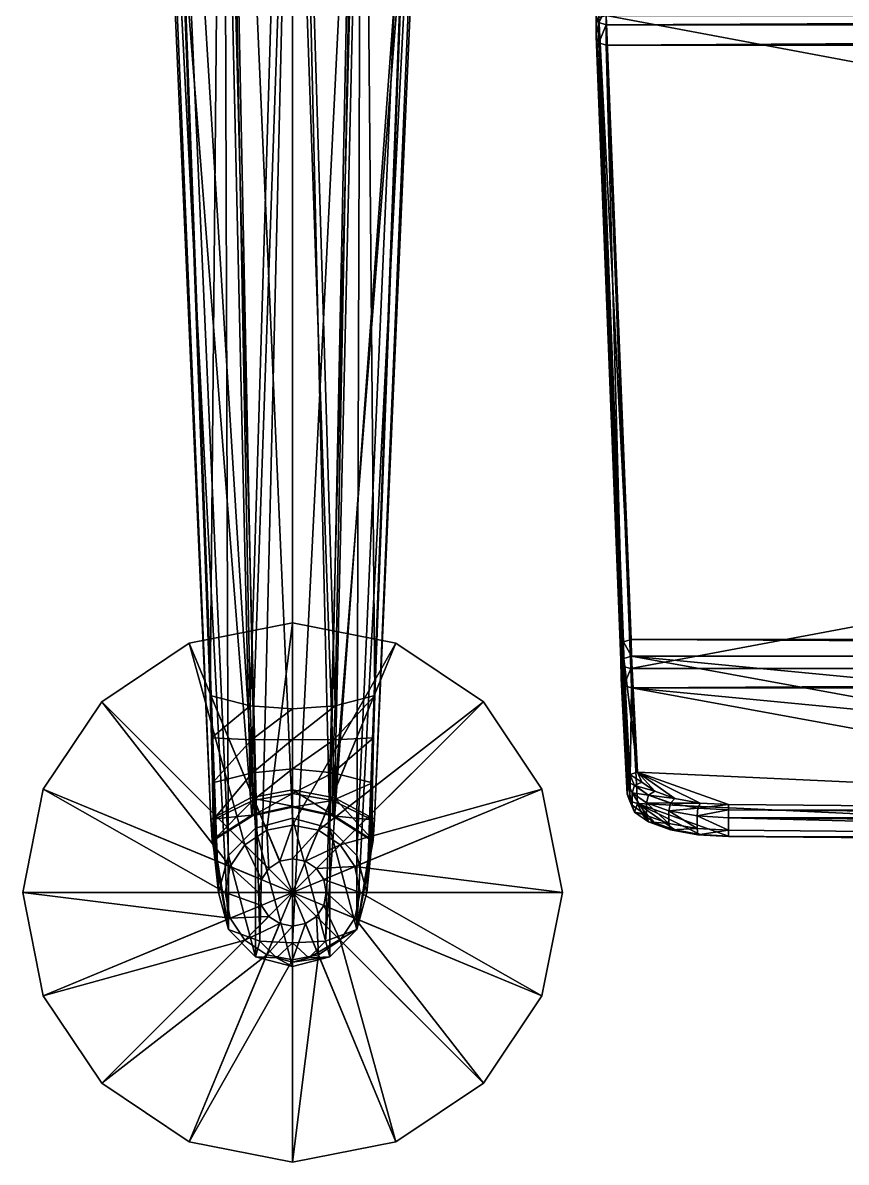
# Model space of a CAD drawing. Extents: x -0.75 to 2.5, y -6.86 to 0.72.
# Drawn here: x -0.295 to -0.1729, y 0.0439 to 0.2129 of the extents above; entities that cross this region are included whole.
import ezdxf

# ---------------------------------------------------------------- set-up
doc = ezdxf.new("R2010")
doc.units = 0
doc.layers.add('72OFGO2D01_GRAFIK', color=1, linetype='CONTINUOUS')
doc.layers.add('72VIAI3D_ANY', color=1, linetype='CONTINUOUS')

# ---------------------------------------------------------------- blocks, each defined once
blk = doc.blocks.new('OB__000009')
at = {"layer": '72VIAI3D_ANY'}
mesh = blk.add_polyface(dxfattribs=at)
corners = [(0.0217, -0.30578, 0.18844), (0.032, -0.54, 0.02578), (0.032, -0.30491, 0.18746), (0.0265, -0.54147, 0.02745), (0.0375, -0.54147, 0.02745), (0.0423, -0.30578, 0.18844), (0.052, -0.35163, 0.29325), (0.03688, -0.55824, 0.06969), (0.04216, -0.35359, 0.29661), (0.032, -0.55845, 0.07141), (0.032, -0.35427, 0.29776), (0.02713, -0.55824, 0.06969), (0.02184, -0.35359, 0.29661), (0.02248, -0.5565, 0.0661), (0.012, -0.35163, 0.29325), (0.01987, -0.54011, 0.07233), (0.012, -0.36189, 0.26994), (0.043, -0.551, 0.024), (0.052, -0.3114, 0.19634), (0.052, -0.308, 0.1914), (0.04421, -0.52177, 0.05142), (0.04413, -0.54011, 0.07233), (0.052, -0.36189, 0.26994), (0.012, -0.308, 0.1914), (0.01979, -0.52177, 0.05142), (0.021, -0.551, 0.024), (0.012, -0.3114, 0.19634), (0.0423, -0.3544, 0.2706), (0.0423, -0.35933, 0.26725), (0.052, -0.35578, 0.27415), (0.0217, -0.35933, 0.26725), (0.012, -0.35578, 0.27415), (0.032, -0.35837, 0.26637), (0.0217, -0.3544, 0.2706), (0.02569, -0.52334, 0.05481), (0.032, -0.31438, 0.20036), (0.032, -0.52375, 0.05607), (0.0217, -0.31367, 0.19928), (0.03823, -0.53696, 0.07032), (0.032, -0.53577, 0.06974), (0.02577, -0.53696, 0.07032), (0.03831, -0.52334, 0.05481), (0.0423, -0.31367, 0.19928), (0.04153, -0.5455, 0.02668), (0.02248, -0.5455, 0.02668)]
mesh.append_faces([[corners[k] for k in face] for face in [(4, 2, 1), (12, 13, 14), (24, 37, 34), (38, 22, 28), (16, 40, 30), (40, 16, 15), (42, 20, 41)]], dxfattribs={"color": 9})
mesh.append_faces([[corners[k] for k in face] for face in [(8, 9, 10), (10, 11, 12), (22, 27, 28), (27, 22, 29), (30, 31, 16), (32, 33, 30), (34, 35, 36), (35, 34, 37), (32, 38, 28), (38, 32, 39), (40, 32, 30), (32, 40, 39), (35, 41, 36), (41, 35, 42), (43, 5, 4)]], dxfattribs={"vtx0": -1, "color": 9})
mesh.append_faces([[corners[k] for k in face] for face in [(17, 18, 19), (18, 17, 20), (21, 6, 22), (23, 24, 25), (24, 23, 26), (3, 23, 44)]], dxfattribs={"vtx0": -1, "vtx1": -1, "color": 9})
mesh.append_faces([[corners[k] for k in face] for face in [(5, 43, 19), (23, 3, 0)]], dxfattribs={"vtx0": -1, "vtx1": -1, "vtx2": -1, "color": 9})
mesh.append_faces([[corners[k] for k in face] for face in [(14, 15, 16)]], dxfattribs={"vtx0": -1, "vtx2": -1, "color": 9})
mesh.append_faces([[corners[k] for k in face] for face in [(1, 0, 3), (6, 7, 8), (20, 42, 18), (25, 44, 23)]], dxfattribs={"vtx1": -1, "color": 9})
mesh.append_faces([[corners[k] for k in face] for face in [(0, 1, 2), (2, 4, 5), (37, 24, 26), (43, 17, 19)]], dxfattribs={"vtx2": -1, "color": 9})
mesh = blk.add_polyface(dxfattribs=at)
corners = [(0.03688, -0.55824, 0.06969), (0.052, -0.35163, 0.29325), (0.04153, -0.5565, 0.0661), (0.032, -0.55845, 0.07141), (0.04216, -0.35359, 0.29661), (0.02713, -0.55824, 0.06969), (0.032, -0.35427, 0.29776), (0.02248, -0.5565, 0.0661), (0.02184, -0.35359, 0.29661), (0.01987, -0.54011, 0.07233), (0.012, -0.35163, 0.29325), (0.04413, -0.54011, 0.07233), (0.04387, -0.53473, 0.04988), (0.0379, -0.53735, 0.05623), (0.03796, -0.53327, 0.05341), (0.0438, -0.54024, 0.05372), (0.02021, -0.54024, 0.05372), (0.02604, -0.53327, 0.05341), (0.02611, -0.53735, 0.05623), (0.02014, -0.53473, 0.04988), (0.02589, -0.52836, 0.05286), (0.01999, -0.52806, 0.04905), (0.04401, -0.52806, 0.04905), (0.03812, -0.52836, 0.05286), (0.02569, -0.52334, 0.05481), (0.01979, -0.52177, 0.05142), (0.04421, -0.52177, 0.05142), (0.03831, -0.52334, 0.05481), (0.03804, -0.53955, 0.06559), (0.032, -0.53577, 0.06974), (0.032, -0.5382, 0.06543), (0.03823, -0.53696, 0.07032), (0.02577, -0.53696, 0.07032), (0.032, -0.53833, 0.06104), (0.032, -0.53632, 0.0571), (0.02608, -0.53963, 0.06064), (0.032, -0.53266, 0.05463), (0.032, -0.52831, 0.05422), (0.032, -0.52375, 0.05607), (0.052, -0.36189, 0.26994), (0.043, -0.551, 0.024), (0.021, -0.551, 0.024)]
mesh.append_faces([[corners[k] for k in face] for face in [(0, 1, 2), (7, 8, 5), (39, 31, 11)]], dxfattribs={"color": 9})
mesh.append_faces([[corners[k] for k in face] for face in [(12, 13, 14), (13, 12, 15), (16, 17, 18), (17, 16, 19), (19, 20, 17), (20, 19, 21), (22, 14, 23), (14, 22, 12), (21, 24, 20), (24, 21, 25), (26, 23, 27), (23, 26, 22), (28, 29, 30), (29, 28, 31), (32, 30, 29), (13, 33, 34), (34, 35, 18), (14, 34, 36), (34, 14, 13), (18, 36, 34), (36, 18, 17), (17, 37, 36), (37, 17, 20), (23, 36, 37), (36, 23, 14), (20, 38, 37), (38, 20, 24), (27, 37, 38), (37, 27, 23)]], dxfattribs={"vtx0": -1, "color": 9})
mesh.append_faces([[corners[k] for k in face] for face in [(1, 11, 2), (26, 40, 22)]], dxfattribs={"vtx0": -1, "vtx1": -1, "color": 9})
mesh.append_faces([[corners[k] for k in face] for face in [(3, 4, 0)]], dxfattribs={"vtx0": -1, "vtx1": -1, "vtx2": -1, "color": 9})
mesh.append_faces([[corners[k] for k in face] for face in [(5, 6, 3), (9, 10, 7), (41, 25, 21)]], dxfattribs={"vtx0": -1, "vtx2": -1, "color": 9})
mesh = blk.add_polyface(dxfattribs=at)
corners = [(0.021, -0.551, 0.024), (0.02248, -0.5455), (0.02248, -0.5455, 0.02668), (0.0265, -0.54147), (0.0265, -0.54147, 0.02745), (0.032, -0.54), (0.032, -0.54, 0.02578), (0.0375, -0.54147), (0.0375, -0.54147, 0.02745), (0.04153, -0.5455), (0.04153, -0.5455, 0.02668), (0.043, -0.551), (0.04395, -0.54328, 0.0664), (0.03823, -0.53696, 0.07032), (0.03804, -0.53955, 0.06559), (0.04413, -0.54011, 0.07233), (0.01987, -0.54011, 0.07233), (0.02596, -0.53955, 0.06559), (0.02577, -0.53696, 0.07032), (0.02006, -0.54328, 0.0664), (0.04382, -0.54333, 0.05968), (0.03793, -0.53963, 0.06064), (0.02608, -0.53963, 0.06064), (0.02018, -0.54333, 0.05968), (0.0438, -0.54024, 0.05372), (0.0379, -0.53735, 0.05623), (0.02611, -0.53735, 0.05623), (0.02021, -0.54024, 0.05372), (0.032, -0.5382, 0.06543), (0.032, -0.53833, 0.06104), (0.032, -0.53632, 0.0571), (0.04153, -0.5565, 0.0661), (0.043, -0.551, 0.024), (0.04387, -0.53473, 0.04988), (0.04401, -0.52806, 0.04905), (0.02248, -0.5565, 0.0661), (0.02014, -0.53473, 0.04988), (0.01999, -0.52806, 0.04905), (0.0375, -0.56053)]
mesh.append_faces([[corners[k] for k in face] for face in [(0, 1, 2), (2, 3, 4), (3, 2, 1), (4, 5, 6), (5, 4, 3), (6, 7, 8), (7, 6, 5), (8, 9, 10), (9, 8, 7), (11, 10, 9), (12, 13, 14), (13, 12, 15), (16, 17, 18), (17, 16, 19), (20, 14, 21), (14, 20, 12), (19, 22, 17), (22, 19, 23), (24, 21, 25), (21, 24, 20), (23, 26, 22), (26, 23, 27), (28, 18, 17), (21, 28, 29), (28, 21, 14), (17, 29, 28), (29, 17, 22), (29, 25, 21), (22, 30, 29)]], dxfattribs={"vtx0": -1, "color": 9})
mesh.append_faces([[corners[k] for k in face] for face in [(12, 31, 15), (24, 32, 20), (33, 32, 24), (34, 32, 33), (5, 38, 7)]], dxfattribs={"vtx0": -1, "vtx1": -1, "color": 9})
mesh.append_faces([[corners[k] for k in face] for face in [(35, 19, 16), (35, 23, 19), (0, 27, 23), (0, 36, 27), (0, 37, 36)]], dxfattribs={"vtx0": -1, "vtx2": -1, "color": 9})
mesh = blk.add_polyface(dxfattribs=at)
corners = [(0.032, -0.562, 0.06002), (0.02959, -0.5607, 0.06695), (0.032, -0.56133, 0.06625), (0.0265, -0.56053, 0.06163), (0.0375, -0.56053, 0.06163), (0.03441, -0.5607, 0.06695), (0.02713, -0.55824, 0.06969), (0.02248, -0.5565, 0.0661), (0.04153, -0.5565, 0.0661), (0.03688, -0.55824, 0.06969), (0.032, -0.55845, 0.07141), (0.02248, -0.5565), (0.0265, -0.56053), (0.021, -0.551), (0.021, -0.551, 0.024), (0.02248, -0.5455), (0.04153, -0.5455, 0.02668), (0.043, -0.551), (0.043, -0.551, 0.024), (0.04153, -0.5565), (0.0375, -0.56053), (0.032, -0.562), (0.04382, -0.54333, 0.05968), (0.04395, -0.54328, 0.0664), (0.02018, -0.54333, 0.05968), (0.04153, -0.5455), (0.0375, -0.54147), (0.032, -0.54), (0.0265, -0.54147)]
mesh.append_faces([[corners[k] for k in face] for face in [(0, 1, 2), (4, 2, 5), (3, 6, 1), (6, 3, 7), (8, 5, 9), (5, 8, 4), (3, 11, 7), (11, 3, 12), (13, 7, 11), (15, 14, 13), (16, 17, 18), (19, 18, 17), (8, 20, 4), (20, 8, 19), (21, 4, 20), (12, 0, 21), (25, 19, 17)]], dxfattribs={"vtx0": -1, "color": 9})
mesh.append_faces([[corners[k] for k in face] for face in [(1, 0, 3), (2, 4, 0), (1, 10, 2), (2, 10, 5), (6, 10, 1), (5, 10, 9), (22, 8, 23), (19, 26, 20), (26, 19, 25), (20, 27, 21), (21, 28, 12), (28, 21, 27), (12, 15, 11), (15, 12, 28)]], dxfattribs={"vtx0": -1, "vtx1": -1, "color": 9})
mesh.append_faces([[corners[k] for k in face] for face in [(18, 8, 22), (7, 14, 24)]], dxfattribs={"vtx0": -1, "vtx1": -1, "vtx2": -1, "color": 9})
mesh.append_faces([[corners[k] for k in face] for face in [(7, 13, 14), (18, 19, 8), (4, 21, 0), (0, 12, 3)]], dxfattribs={"vtx0": -1, "vtx2": -1, "color": 9})
mesh.append_faces([[corners[k] for k in face] for face in [(15, 13, 11)]], dxfattribs={"vtx2": -1, "color": 9})
blk = doc.blocks.new('OB__000033')
at = {"layer": '72VIAI3D_ANY'}
blk.add_blockref('OB__000009', (-0.287001, 0.6349, 0.029), dxfattribs=at)
blk = doc.blocks.new('72VIAI3D__000034')
at = {"layer": '72VIAI3D_ANY'}
blk.add_blockref('OB__000033', (0, 0), dxfattribs=at)
blk = doc.blocks.new('OB__000012')
at = {"layer": '72VIAI3D_ANY'}
mesh = blk.add_polyface(dxfattribs=at)
corners = [(0.04, -0.58), (0.00304, -0.56469), (0, -0.58), (0, -0.58, 0.006), (0.00304, -0.56469, 0.006), (0.03, -0.58, 0.018), (0.03076, -0.57617, 0.018), (0.035, -0.58, 0.026), (0.03076, -0.57617, 0.026), (0.03538, -0.57809, 0.026), (0.03, -0.58, 0.026), (0.01172, -0.55172), (0.01172, -0.55172, 0.006), (0.03293, -0.57293, 0.018), (0.03293, -0.57293, 0.026), (0.03646, -0.57647, 0.026), (0.02469, -0.54304), (0.02469, -0.54304, 0.006), (0.03617, -0.57076, 0.018), (0.03617, -0.57076, 0.026), (0.03809, -0.57538, 0.026), (0.04, -0.54), (0.04, -0.54, 0.006), (0.04, -0.57, 0.018), (0.04, -0.57, 0.026), (0.04, -0.575, 0.026), (0.03538, -0.57809, 0.029), (0.035, -0.58, 0.029), (0.03646, -0.57647, 0.029), (0.03809, -0.57538, 0.029), (0.04, -0.575, 0.029)]
mesh.append_faces([[corners[k] for k in face] for face in [(3, 1, 4), (1, 3, 2), (5, 4, 6), (4, 5, 3), (4, 11, 12), (11, 4, 1), (6, 12, 13), (12, 6, 4), (12, 16, 17), (16, 12, 11), (13, 17, 18), (17, 13, 12), (17, 21, 22), (21, 17, 16), (18, 22, 23), (22, 18, 17), (5, 8, 10), (8, 5, 6), (6, 14, 8), (14, 6, 13), (13, 19, 14), (19, 13, 18), (18, 24, 19), (24, 18, 23), (7, 26, 27), (26, 7, 9), (9, 28, 26), (28, 9, 15), (15, 29, 28), (29, 15, 20), (20, 30, 29), (30, 20, 25)]], dxfattribs={"vtx0": -1, "color": 159})
mesh.append_faces([[corners[k] for k in face] for face in [(7, 8, 9), (8, 7, 10), (9, 14, 15), (14, 9, 8), (15, 19, 20), (19, 15, 14), (20, 24, 25), (24, 20, 19)]], dxfattribs={"vtx0": -1, "vtx1": -1, "color": 159})
mesh.append_faces([[corners[k] for k in face] for face in [(0, 1, 2), (0, 11, 1), (0, 16, 11), (0, 21, 16)]], dxfattribs={"vtx0": -1, "vtx2": -1, "color": 159})
mesh = blk.add_polyface(dxfattribs=at)
corners = [(0.04, -0.58), (0.05531, -0.54304), (0.04, -0.54), (0.04, -0.54, 0.006), (0.05531, -0.54304, 0.006), (0.04, -0.57, 0.018), (0.04383, -0.57076, 0.018), (0.04, -0.575, 0.026), (0.04383, -0.57076, 0.026), (0.04191, -0.57538, 0.026), (0.04, -0.57, 0.026), (0.06828, -0.55172), (0.06828, -0.55172, 0.006), (0.04707, -0.57293, 0.018), (0.04707, -0.57293, 0.026), (0.04354, -0.57647, 0.026), (0.07696, -0.56469), (0.07696, -0.56469, 0.006), (0.04924, -0.57617, 0.018), (0.04924, -0.57617, 0.026), (0.04462, -0.57809, 0.026), (0.08, -0.58), (0.08, -0.58, 0.006), (0.05, -0.58, 0.018), (0.05, -0.58, 0.026), (0.045, -0.58, 0.026), (0.04191, -0.57538, 0.029), (0.04, -0.575, 0.029), (0.04354, -0.57647, 0.029), (0.04462, -0.57809, 0.029), (0.045, -0.58, 0.029)]
mesh.append_faces([[corners[k] for k in face] for face in [(3, 1, 4), (1, 3, 2), (5, 4, 6), (4, 5, 3), (4, 11, 12), (11, 4, 1), (6, 12, 13), (12, 6, 4), (12, 16, 17), (16, 12, 11), (13, 17, 18), (17, 13, 12), (17, 21, 22), (21, 17, 16), (18, 22, 23), (22, 18, 17), (5, 8, 10), (8, 5, 6), (6, 14, 8), (14, 6, 13), (13, 19, 14), (19, 13, 18), (18, 24, 19), (24, 18, 23), (7, 26, 27), (26, 7, 9), (9, 28, 26), (28, 9, 15), (15, 29, 28), (29, 15, 20), (20, 30, 29), (30, 20, 25)]], dxfattribs={"vtx0": -1, "color": 159})
mesh.append_faces([[corners[k] for k in face] for face in [(7, 8, 9), (8, 7, 10), (9, 14, 15), (14, 9, 8), (15, 19, 20), (19, 15, 14), (20, 24, 25), (24, 20, 19)]], dxfattribs={"vtx0": -1, "vtx1": -1, "color": 159})
mesh.append_faces([[corners[k] for k in face] for face in [(0, 1, 2), (0, 11, 1), (0, 16, 11), (0, 21, 16)]], dxfattribs={"vtx0": -1, "vtx2": -1, "color": 159})
mesh = blk.add_polyface(dxfattribs=at)
corners = [(0.04, -0.58), (0.02469, -0.61696), (0.04, -0.62), (0.04, -0.62, 0.006), (0.02469, -0.61696, 0.006), (0.04, -0.59, 0.018), (0.03617, -0.58924, 0.018), (0.04, -0.585, 0.026), (0.03617, -0.58924, 0.026), (0.03809, -0.58462, 0.026), (0.04, -0.59, 0.026), (0.01172, -0.60828), (0.01172, -0.60828, 0.006), (0.03293, -0.58707, 0.018), (0.03293, -0.58707, 0.026), (0.03646, -0.58354, 0.026), (0.00304, -0.59531), (0.00304, -0.59531, 0.006), (0.03076, -0.58383, 0.018), (0.03076, -0.58383, 0.026), (0.03538, -0.58191, 0.026), (0, -0.58), (0, -0.58, 0.006), (0.03, -0.58, 0.018), (0.03, -0.58, 0.026), (0.035, -0.58, 0.026), (0.03809, -0.58462, 0.029), (0.04, -0.585, 0.029), (0.03646, -0.58354, 0.029), (0.03538, -0.58191, 0.029), (0.035, -0.58, 0.029)]
mesh.append_faces([[corners[k] for k in face] for face in [(3, 1, 4), (1, 3, 2), (5, 4, 6), (4, 5, 3), (4, 11, 12), (11, 4, 1), (6, 12, 13), (12, 6, 4), (12, 16, 17), (16, 12, 11), (13, 17, 18), (17, 13, 12), (17, 21, 22), (21, 17, 16), (18, 22, 23), (22, 18, 17), (5, 8, 10), (8, 5, 6), (6, 14, 8), (14, 6, 13), (13, 19, 14), (19, 13, 18), (18, 24, 19), (24, 18, 23), (7, 26, 27), (26, 7, 9), (9, 28, 26), (28, 9, 15), (15, 29, 28), (29, 15, 20), (20, 30, 29), (30, 20, 25)]], dxfattribs={"vtx0": -1, "color": 159})
mesh.append_faces([[corners[k] for k in face] for face in [(7, 8, 9), (8, 7, 10), (9, 14, 15), (14, 9, 8), (15, 19, 20), (19, 15, 14), (20, 24, 25), (24, 20, 19)]], dxfattribs={"vtx0": -1, "vtx1": -1, "color": 159})
mesh.append_faces([[corners[k] for k in face] for face in [(0, 1, 2), (0, 11, 1), (0, 16, 11), (0, 21, 16)]], dxfattribs={"vtx0": -1, "vtx2": -1, "color": 159})
mesh = blk.add_polyface(dxfattribs=at)
corners = [(0.04, -0.58), (0.07696, -0.59531), (0.08, -0.58), (0.08, -0.58, 0.006), (0.07696, -0.59531, 0.006), (0.05, -0.58, 0.018), (0.04924, -0.58383, 0.018), (0.045, -0.58, 0.026), (0.04924, -0.58383, 0.026), (0.04462, -0.58191, 0.026), (0.05, -0.58, 0.026), (0.06828, -0.60828), (0.06828, -0.60828, 0.006), (0.04707, -0.58707, 0.018), (0.04707, -0.58707, 0.026), (0.04354, -0.58354, 0.026), (0.05531, -0.61696), (0.05531, -0.61696, 0.006), (0.04383, -0.58924, 0.018), (0.04383, -0.58924, 0.026), (0.04191, -0.58462, 0.026), (0.04, -0.62), (0.04, -0.62, 0.006), (0.04, -0.59, 0.018), (0.04, -0.59, 0.026), (0.04, -0.585, 0.026), (0.04462, -0.58191, 0.029), (0.045, -0.58, 0.029), (0.04354, -0.58354, 0.029), (0.04191, -0.58462, 0.029), (0.04, -0.585, 0.029)]
mesh.append_faces([[corners[k] for k in face] for face in [(3, 1, 4), (1, 3, 2), (5, 4, 6), (4, 5, 3), (4, 11, 12), (11, 4, 1), (6, 12, 13), (12, 6, 4), (12, 16, 17), (16, 12, 11), (13, 17, 18), (17, 13, 12), (17, 21, 22), (21, 17, 16), (18, 22, 23), (22, 18, 17), (5, 8, 10), (8, 5, 6), (6, 14, 8), (14, 6, 13), (13, 19, 14), (19, 13, 18), (18, 24, 19), (24, 18, 23), (7, 26, 27), (26, 7, 9), (9, 28, 26), (28, 9, 15), (15, 29, 28), (29, 15, 20), (20, 30, 29), (30, 20, 25)]], dxfattribs={"vtx0": -1, "color": 159})
mesh.append_faces([[corners[k] for k in face] for face in [(7, 8, 9), (8, 7, 10), (9, 14, 15), (14, 9, 8), (15, 19, 20), (19, 15, 14), (20, 24, 25), (24, 20, 19)]], dxfattribs={"vtx0": -1, "vtx1": -1, "color": 159})
mesh.append_faces([[corners[k] for k in face] for face in [(0, 1, 2), (0, 11, 1), (0, 16, 11), (0, 21, 16)]], dxfattribs={"vtx0": -1, "vtx2": -1, "color": 159})
blk = doc.blocks.new('OB__000035')
at = {"layer": '72VIAI3D_ANY'}
blk.add_blockref('OB__000012', (-0.295, 0.6639), dxfattribs=at)
blk = doc.blocks.new('72VIAI3D__000036')
at = {"layer": '72VIAI3D_ANY'}
blk.add_blockref('OB__000035', (0, 0), dxfattribs=at)
blk = doc.blocks.new('72VIAI3D__000039')
at = {"layer": '72VIAI3D_ANY'}
for name in ['72VIAI3D__000036', '72VIAI3D__000034']:
    blk.add_blockref(name, (0, 0), dxfattribs=at)
blk = doc.blocks.new('OB__000068')
at = {"layer": '72VIAI3D_ANY'}
mesh = blk.add_polyface(dxfattribs=at)
corners = [(0.00525, -0.02824, 0.54774), (0.49483, -0.0307, 0.5423), (0.00517, -0.0307, 0.5423), (0.4985, -0.12327, 0.35776), (0.0015, -0.12327, 0.35776), (0.0015, -0.12434, 0.34248), (0.4985, -0.12184, 0.34903), (0.0015, -0.12184, 0.34903), (0.4985, -0.11887, 0.35538), (0.0015, -0.11887, 0.35538), (0.49487, -0.0264, 0.53972), (0.00513, -0.0264, 0.53972), (0.49477, -0.02354, 0.54591), (0.00523, -0.02354, 0.54591), (0.49475, -0.02824, 0.54774), (0.25, -0.00478, 0.60877), (0.13101, -0.00332, 0.60836), (0.25, -0.00093, 0.60904), (0.25, -0.00282, 0.60969), (0.13101, -0.00143, 0.60771), (0.01961, -0.00429, 0.60571), (0.01961, -0.00242, 0.605), (0.25, -0.00005, 0.60715), (0.13101, -0.00054, 0.60582), (0.13101, -0.00527, 0.60745), (0.00611, -0.01106, 0.59224), (0.01961, -0.00623, 0.60484), (0.01961, -0.00156, 0.60306), (0.00611, -0.00639, 0.59046), (0.25, 0, 0.60832), (0.13101, -0.0005, 0.60699), (0.13101, -0.00452, 0.60838), (0.25, -0.00402, 0.6097), (0.01961, -0.00547, 0.60576), (0.01961, -0.0015, 0.60425), (0.01544, -0.0018, 0.60243)]
mesh.append_faces([[corners[k] for k in face] for face in [(19, 20, 21), (20, 31, 33), (34, 19, 21)]], dxfattribs={"vtx0": -1, "color": 9})
mesh.append_faces([[corners[k] for k in face] for face in [(0, 1, 2), (2, 3, 4), (5, 6, 7), (7, 8, 9), (9, 10, 11), (11, 12, 13), (16, 17, 18), (17, 16, 19), (20, 19, 16), (24, 25, 26), (27, 28, 23), (13, 23, 28)]], dxfattribs={"vtx0": -1, "vtx1": -1, "color": 9})
mesh.append_faces([[corners[k] for k in face] for face in [(14, 0, 15)]], dxfattribs={"vtx0": -1, "vtx1": -1, "vtx2": -1, "color": 9})
mesh.append_faces([[corners[k] for k in face] for face in [(13, 22, 23), (0, 24, 15), (23, 29, 30), (29, 23, 22), (30, 17, 19), (17, 30, 29), (15, 31, 32), (31, 15, 24), (32, 16, 18), (16, 32, 31), (31, 20, 16), (24, 33, 31), (33, 24, 26), (27, 30, 34), (30, 27, 23), (19, 34, 30), (34, 35, 27)]], dxfattribs={"vtx0": -1, "vtx2": -1, "color": 9})
mesh.append_faces([[corners[k] for k in face] for face in [(0, 25, 24)]], dxfattribs={"vtx1": -1, "vtx2": -1, "color": 9})
mesh = blk.add_polyface(dxfattribs=at)
corners = [(0.36899, -0.00332, 0.60836), (0.25, -0.00093, 0.60904), (0.36899, -0.00143, 0.60771), (0.25, -0.00282, 0.60969), (0.4804, -0.00429, 0.60571), (0.4804, -0.00242, 0.605), (0.49483, -0.0307, 0.5423), (0.00525, -0.02824, 0.54774), (0.49475, -0.02824, 0.54774), (0.4985, -0.12327, 0.35776), (0.00517, -0.0307, 0.5423), (0.4985, -0.12642, 0.35103), (0.0015, -0.12327, 0.35776), (0.4985, -0.12184, 0.34903), (0.0015, -0.12434, 0.34248), (0.4985, -0.12434, 0.34248), (0.4985, -0.11887, 0.35538), (0.0015, -0.12184, 0.34903), (0.49487, -0.0264, 0.53972), (0.0015, -0.11887, 0.35538), (0.49477, -0.02354, 0.54591), (0.00513, -0.0264, 0.53972), (0.36899, -0.00054, 0.60582), (0.25, -0.00005, 0.60715), (0.48039, -0.00623, 0.60484), (0.49389, -0.01106, 0.59224), (0.36899, -0.00527, 0.60745), (0.49389, -0.00639, 0.59046), (0.48039, -0.00156, 0.60306), (0.00523, -0.02354, 0.54591), (0.25, -0.00478, 0.60877), (0.25, 0, 0.60832), (0.36899, -0.0005, 0.60699), (0.36899, -0.00452, 0.60838), (0.25, -0.00402, 0.6097), (0.4804, -0.00547, 0.60576), (0.4804, -0.0015, 0.60425)]
mesh.append_faces([[corners[k] for k in face] for face in [(4, 2, 5), (33, 4, 35), (2, 36, 5)]], dxfattribs={"vtx0": -1, "color": 9})
mesh.append_faces([[corners[k] for k in face] for face in [(6, 7, 8), (9, 10, 6), (11, 12, 9), (13, 14, 15), (16, 17, 13), (18, 19, 16), (20, 21, 18), (24, 25, 26), (22, 27, 28), (22, 31, 23), (31, 22, 32), (32, 1, 31), (1, 32, 2), (30, 33, 26), (33, 30, 34), (34, 0, 33), (0, 34, 3), (4, 33, 0), (26, 35, 24), (35, 26, 33), (28, 32, 22), (32, 28, 36), (36, 2, 32)]], dxfattribs={"vtx0": -1, "vtx1": -1, "color": 9})
mesh.append_faces([[corners[k] for k in face] for face in [(29, 20, 23)]], dxfattribs={"vtx0": -1, "vtx1": -1, "vtx2": -1, "color": 9})
mesh.append_faces([[corners[k] for k in face] for face in [(0, 1, 2), (1, 0, 3), (2, 4, 0), (26, 25, 8)]], dxfattribs={"vtx0": -1, "vtx2": -1, "color": 9})
mesh.append_faces([[corners[k] for k in face] for face in [(22, 23, 20), (30, 26, 8)]], dxfattribs={"vtx1": -1, "vtx2": -1, "color": 9})
mesh = blk.add_polyface(dxfattribs=at)
corners = [(0.48921, -0.00344, 0.60232), (0.49253, -0.0065, 0.59994), (0.48921, -0.00531, 0.60304), (0.48503, -0.00268, 0.60431), (0.48503, -0.00455, 0.60503), (0.4804, -0.00242, 0.605), (0.4804, -0.00429, 0.60571), (0.49389, -0.00639, 0.59046), (0.48456, -0.0018, 0.60243), (0.48039, -0.00156, 0.60306), (0.48832, -0.00248, 0.60064), (0.4913, -0.00355, 0.59786), (0.48456, -0.00647, 0.60421), (0.49389, -0.01106, 0.59224), (0.48039, -0.00623, 0.60484), (0.48832, -0.00715, 0.60242), (0.4913, -0.00822, 0.59964), (0.36899, -0.00054, 0.60582), (0.49477, -0.02354, 0.54591), (0.48899, -0.0025, 0.60164), (0.49222, -0.00366, 0.59862), (0.48899, -0.00647, 0.60315), (0.49222, -0.00763, 0.60013), (0.48491, -0.00176, 0.60358), (0.48491, -0.00573, 0.60509), (0.4804, -0.00547, 0.60576), (0.4804, -0.0015, 0.60425)]
mesh.append_faces([[corners[k] for k in face] for face in [(0, 1, 2), (3, 2, 4), (2, 3, 0), (5, 4, 6), (4, 5, 3), (11, 19, 10), (19, 11, 20), (20, 0, 19), (1, 21, 2), (22, 15, 21), (15, 22, 16), (3, 19, 0), (19, 3, 23), (23, 10, 19), (10, 23, 8), (21, 12, 24), (12, 21, 15), (2, 24, 4), (24, 2, 21), (14, 24, 12), (4, 25, 6), (25, 4, 24), (5, 23, 3), (23, 5, 26), (26, 8, 23)]], dxfattribs={"vtx0": -1, "color": 9})
mesh.append_faces([[corners[k] for k in face] for face in [(12, 13, 14), (15, 13, 12), (16, 13, 15), (7, 17, 18), (24, 14, 25), (8, 26, 9)]], dxfattribs={"vtx0": -1, "vtx1": -1, "color": 9})
mesh.append_faces([[corners[k] for k in face] for face in [(7, 8, 9), (7, 10, 8), (7, 11, 10)]], dxfattribs={"vtx0": -1, "vtx2": -1, "color": 9})
mesh = blk.add_polyface(dxfattribs=at)
corners = [(0.49626, -0.02684, 0.54719), (0.49539, -0.00779, 0.591), (0.49627, -0.02494, 0.54645), (0.49539, -0.00966, 0.59171), (0.49466, -0.00613, 0.59532), (0.49466, -0.008, 0.59603), (0.49253, -0.00463, 0.59923), (0.49253, -0.0065, 0.59994), (0.48921, -0.00344, 0.60232), (0.49389, -0.00639, 0.59046), (0.49322, -0.0049, 0.59435), (0.4913, -0.00355, 0.59786), (0.49322, -0.00957, 0.59613), (0.49389, -0.01106, 0.59224), (0.4913, -0.00822, 0.59964), (0.49222, -0.00366, 0.59862), (0.4943, -0.00512, 0.59481), (0.49222, -0.00763, 0.60013), (0.4943, -0.00909, 0.59632), (0.48899, -0.00647, 0.60315), (0.49502, -0.00674, 0.59059), (0.49477, -0.02354, 0.54591), (0.49589, -0.02389, 0.54604), (0.49588, -0.02789, 0.5476), (0.49502, -0.01071, 0.59211)]
mesh.append_faces([[corners[k] for k in face] for face in [(1, 0, 3), (4, 3, 5), (3, 4, 1), (6, 5, 7), (5, 6, 4), (7, 8, 6), (10, 15, 11), (15, 10, 16), (16, 6, 15), (6, 16, 4), (5, 17, 7), (17, 5, 18), (18, 14, 17), (14, 18, 12), (8, 15, 6), (19, 7, 17), (22, 1, 20), (4, 20, 1), (20, 4, 16), (9, 16, 10), (0, 24, 3), (18, 3, 24), (3, 18, 5), (24, 12, 18)]], dxfattribs={"vtx0": -1, "color": 9})
mesh.append_faces([[corners[k] for k in face] for face in [(20, 21, 22), (21, 20, 9), (1, 22, 2), (16, 9, 20), (23, 13, 24), (24, 0, 23), (12, 24, 13)]], dxfattribs={"vtx0": -1, "vtx1": -1, "color": 9})
mesh.append_faces([[corners[k] for k in face] for face in [(0, 1, 2)]], dxfattribs={"vtx0": -1, "vtx2": -1, "color": 9})
mesh.append_faces([[corners[k] for k in face] for face in [(12, 13, 14)]], dxfattribs={"vtx1": -1, "color": 9})
mesh.append_faces([[corners[k] for k in face] for face in [(9, 10, 11)]], dxfattribs={"vtx2": -1, "color": 9})
mesh = blk.add_polyface(dxfattribs=at)
corners = [(0.49596, -0.03037, 0.54211), (0.5, -0.12195, 0.35704), (0.49962, -0.12294, 0.35758), (0.49634, -0.02941, 0.54153), (0.49483, -0.0307, 0.5423), (0.4985, -0.12327, 0.35776), (0.4985, -0.12434, 0.34248), (0.49962, -0.12219, 0.34918), (0.4985, -0.12184, 0.34903), (0.49962, -0.12469, 0.3426), (0.5, -0.12322, 0.34963), (0.5, -0.12576, 0.34297), (0.5, -0.12505, 0.35043), (0.5, -0.1202, 0.35609), (0.49636, -0.02769, 0.5405), (0.49626, -0.02684, 0.54719), (0.49627, -0.02494, 0.54645), (0.49389, -0.01106, 0.59224), (0.49588, -0.02789, 0.5476), (0.49475, -0.02824, 0.54774), (0.49589, -0.02389, 0.54604), (0.49487, -0.0264, 0.53972), (0.49599, -0.02672, 0.53991), (0.49477, -0.02354, 0.54591), (0.49962, -0.11921, 0.35556), (0.4985, -0.11887, 0.35538), (0.49962, -0.12608, 0.35089)]
mesh.append_faces([[corners[k] for k in face] for face in [(0, 1, 2), (1, 0, 3), (4, 2, 5), (2, 4, 0), (6, 7, 8), (7, 6, 9), (9, 10, 7), (10, 9, 11), (14, 15, 16), (15, 14, 3), (13, 3, 14), (3, 13, 1), (17, 18, 19), (18, 3, 0), (3, 18, 15), (19, 0, 4), (0, 19, 18), (20, 21, 22), (21, 20, 23), (16, 22, 14), (22, 16, 20), (7, 13, 24), (13, 7, 10), (8, 24, 25), (24, 8, 7), (24, 14, 22), (14, 24, 13), (25, 22, 21), (22, 25, 24), (26, 5, 2), (12, 2, 1)]], dxfattribs={"vtx0": -1, "vtx1": -1, "color": 9})
mesh.append_faces([[corners[k] for k in face] for face in [(12, 13, 10), (13, 12, 1)]], dxfattribs={"vtx0": -1, "vtx2": -1, "color": 9})
blk = doc.blocks.new('OB__000121')
at = {"layer": '72VIAI3D_ANY', "rotation": -180}
blk.add_blockref('OB__000068', (0.290001, 0.090693, 0.2263), dxfattribs=at)
blk = doc.blocks.new('72VIAI3D__000122')
at = {"layer": '72VIAI3D_ANY'}
blk.add_blockref('OB__000121', (0, 0), dxfattribs=at)
blk = doc.blocks.new('72VIAI3D__000123')
at = {"layer": '72VIAI3D_ANY'}
blk.add_blockref('72VIAI3D__000122', (0, 0), dxfattribs=at)
blk = doc.blocks.new('72VIAI3D__VI_AI_AD2_000163')
at = {"layer": '72VIAI3D_ANY'}
for name in ['72VIAI3D__000123', '72VIAI3D__000039']:
    blk.add_blockref(name, (0, 0), dxfattribs=at)
blk = doc.blocks.new('OB__000695')
at = {"layer": '72VIAI3D_ANY'}
blk.add_blockref('72VIAI3D__VI_AI_AD2_000163', (0, 0), dxfattribs=at)
blk = doc.blocks.new('OB2D__000696')
at = {"layer": 'DEFAULT', "linetype": 'CONTINUOUS'}
for p, q in [((-0.275, 0.283268), (-0.264524, 0.0784)), ((-0.275, 0.273014), (-0.267126, 0.09479)), ((-0.242872, 0.09479), (-0.234999, 0.273014)), ((-0.209999, 0.212644), (-0.209999, 0.210889)), ((-0.205956, 0.121067), (-0.209999, 0.212644)), ((-0.209999, 0.210889), (-0.206358, 0.118384)), ((-0.270307, 0.120855), (-0.283281, 0.112184)), ((-0.226717, 0.112184), (-0.239691, 0.120855)), ((-0.205878, 0.118586), (-0.206341, 0.120098)), ((-0.206358, 0.118384), (-0.206265, 0.11563)), ((-0.205878, 0.118586), (-0.205016, 0.101406)), ((-0.206265, 0.11563), (-0.205394, 0.098485)), ((-0.283281, 0.112184), (-0.291956, 0.099207)), ((-0.218042, 0.099207), (-0.226717, 0.112184)), ((-0.204298, 0.099787), (-0.205016, 0.101406)), ((-0.202222, 0.098327), (-0.204298, 0.099787)), ((-0.291956, 0.099207), (-0.295, 0.0839)), ((-0.214998, 0.0839), (-0.218042, 0.099207)), ((-0.205394, 0.098485), (-0.205017, 0.097434)), ((-0.198987, 0.097168), (-0.202222, 0.098327)), ((-0.205017, 0.097434), (-0.204298, 0.095816)), ((-0.198987, 0.097168), (-0.194559, 0.097162)), ((-0.190394, 0.096166), (-0.194912, 0.096423)), ((-0.267126, 0.09479), (-0.266943, 0.091619)), ((-0.243055, 0.091619), (-0.242872, 0.09479)), ((-0.204298, 0.095816), (-0.202529, 0.095326)), ((-0.078988, 0.095211), (-0.190394, 0.096166)), ((-0.202222, 0.094355), (-0.199211, 0.094137)), ((-0.266943, 0.091619), (-0.264524, 0.0784)), ((-0.266821, 0.091573), (-0.266001, 0.0839)), ((-0.245474, 0.0784), (-0.243055, 0.091619)), ((-0.243997, 0.0839), (-0.243177, 0.091573)), ((-0.194912, 0.092452), (-0.190394, 0.092194)), ((-0.295, 0.0839), (-0.291956, 0.068592)), ((-0.266001, 0.0839), (-0.264524, 0.0784)), ((-0.245474, 0.0784), (-0.243997, 0.0839)), ((-0.218042, 0.068592), (-0.214998, 0.0839)), ((-0.264524, 0.0784), (-0.2605, 0.074373)), ((-0.249498, 0.074373), (-0.245474, 0.0784)), ((-0.2605, 0.074373), (-0.254999, 0.0729)), ((-0.254999, 0.0729), (-0.249498, 0.074373)), ((-0.291956, 0.068592), (-0.283281, 0.055615)), ((-0.226717, 0.055615), (-0.218042, 0.068592)), ((-0.283281, 0.055615), (-0.270307, 0.046945)), ((-0.239691, 0.046945), (-0.226717, 0.055615)), ((-0.270307, 0.046945), (-0.254999, 0.0439)), ((-0.254999, 0.0439), (-0.239691, 0.046945))]:
    blk.add_line(p, q, dxfattribs=at)

msp = doc.modelspace()

# ---------------------------------------------------------------- block references
at = {"layer": '72OFGO2D01_GRAFIK'}
msp.add_blockref('OB2D__000696', (0, 0), dxfattribs=at)
at = {"layer": '72VIAI3D_ANY'}
msp.add_blockref('OB__000695', (0, 0), dxfattribs=at)

doc.saveas('drawing.dxf')
